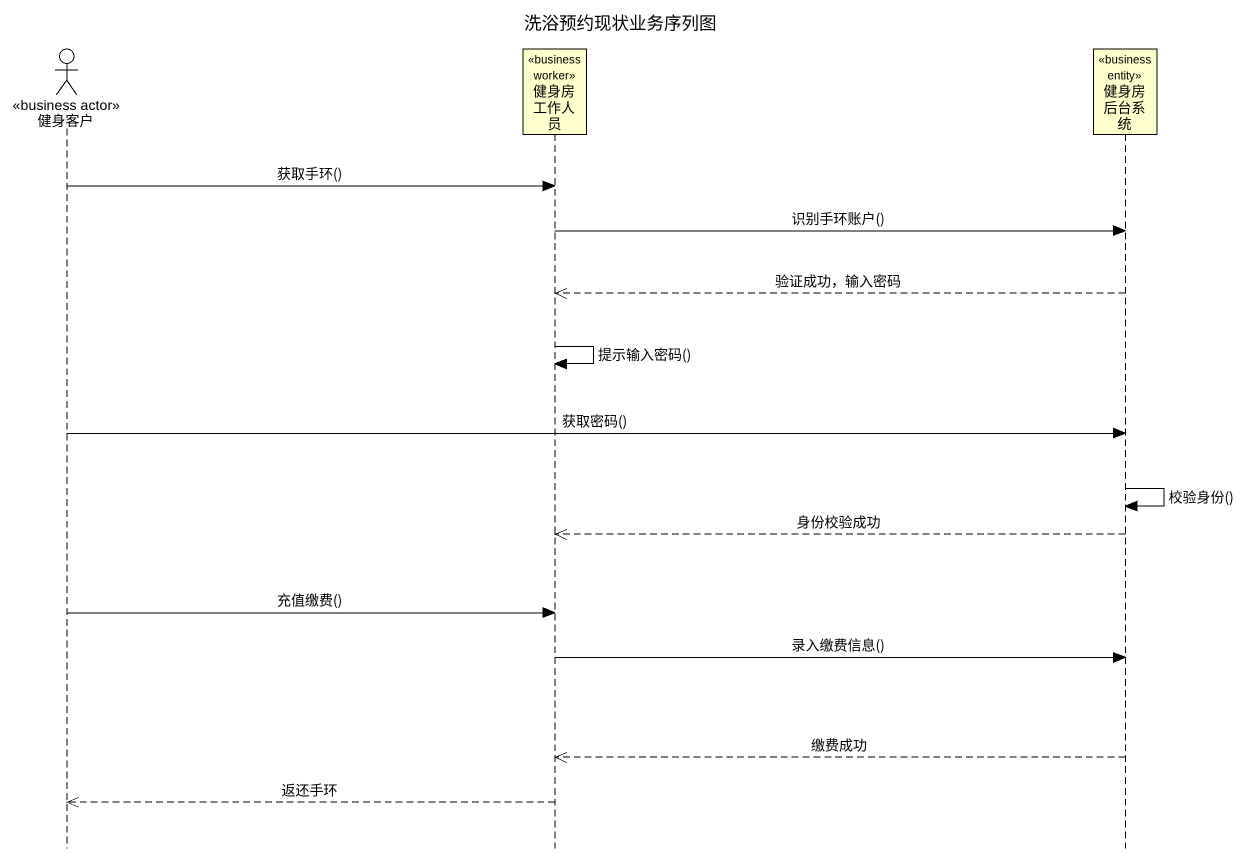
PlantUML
@startuml
title 洗浴预约现状业务序列图
hide footbox
actor 健身客户 <<business actor>>
participant 健身房工作人员 <<business worker>>
participant 健身房后台系统 <<business entity>>

健身客户 -> 健身房工作人员 : 获取手环()
健身房工作人员 -> 健身房后台系统 : 识别手环账户()
健身房后台系统 -->> 健身房工作人员 : 验证成功，输入密码
健身房工作人员 -> 健身房工作人员 : 提示输入密码()
健身客户 -> 健身房后台系统 : 获取密码()
健身房后台系统 -> 健身房后台系统 : 校验身份()
健身房后台系统 -->> 健身房工作人员 : 身份校验成功
健身客户 -> 健身房工作人员 : 充值缴费()
健身房工作人员 -> 健身房后台系统 : 录入缴费信息()
健身房后台系统 -->> 健身房工作人员 : 缴费成功
健身房工作人员 -->> 健身客户 : 返还手环
@enduml
